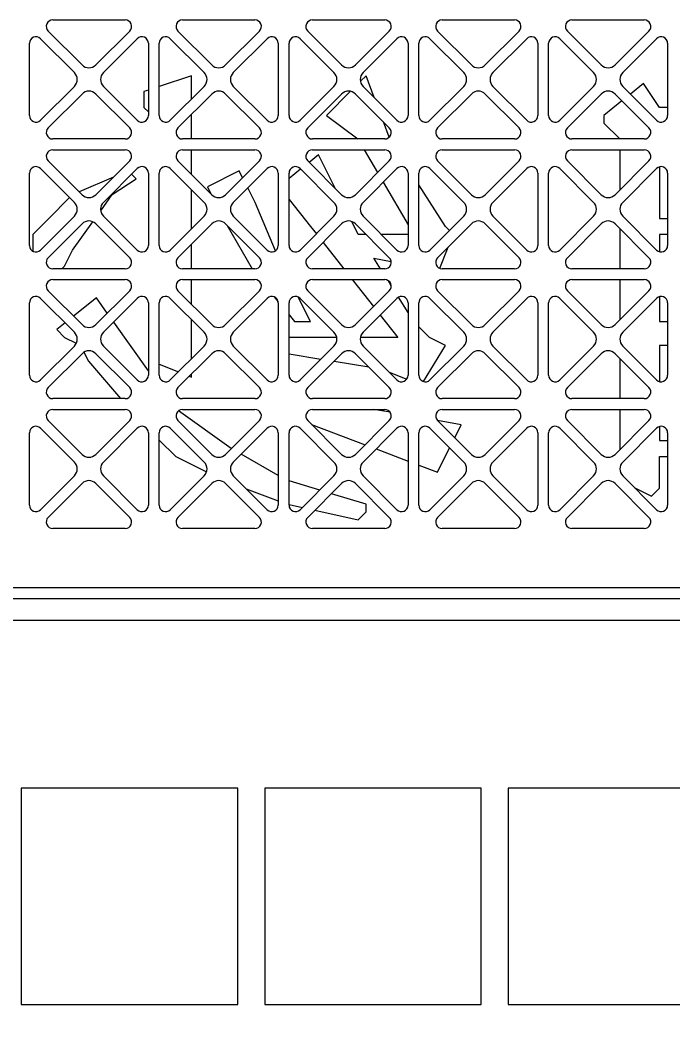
# Model space of a CAD drawing. Extents: x 59521 to 184406, y -1257 to 56672.
# Drawn here: x 68522.5 to 68643.2, y 17976.7 to 18161.2 of the extents above; entities that cross this region are included whole.
import ezdxf

# ---------------------------------------------------------------- set-up
doc = ezdxf.new("R2010")
doc.units = 0
doc.header["$MEASUREMENT"] = 0
doc.layers.get('0').update_dxf_attribs({"linetype": 'CONTINUOUS'})
doc.layers.add('4215-12657_0', color=7, linetype='CONTINUOUS')

# ---------------------------------------------------------------- blocks, each defined once
blk = doc.blocks.new('ju77')
at = {"layer": '4215-12657_0', "color": 87, "linetype": 'Continuous'}
for p, q in [((-214.23, -1568), (-200.85, -1568)), ((-190.23, -1568), (-176.85, -1568)), ((-166.23, -1568), (-152.85, -1568)), ((-142.23, -1568), (-128.85, -1568)), ((-118.23, -1568), (-104.85, -1568)), ((-208.81, -1576.31), (-215.08, -1570.05)), ((-200, -1570.05), (-206.27, -1576.31)), ((-184.81, -1576.31), (-191.08, -1570.05)), ((-176, -1570.05), (-182.27, -1576.31)), ((-160.81, -1576.31), (-167.08, -1570.05)), ((-152, -1570.05), (-158.27, -1576.31)), ((-136.81, -1576.31), (-143.08, -1570.05)), ((-128, -1570.05), (-134.27, -1576.31)), ((-112.81, -1576.31), (-119.08, -1570.05)), ((-104, -1570.05), (-110.27, -1576.31)), ((-216.49, -1571.46), (-210.23, -1577.73)), ((-204.85, -1577.73), (-198.59, -1571.46)), ((-192.49, -1571.46), (-186.23, -1577.73)), ((-180.85, -1577.73), (-174.59, -1571.46)), ((-168.49, -1571.46), (-162.23, -1577.73)), ((-156.85, -1577.73), (-150.59, -1571.46)), ((-144.49, -1571.46), (-138.23, -1577.73)), ((-132.85, -1577.73), (-126.59, -1571.46)), ((-120.49, -1571.46), (-114.23, -1577.73)), ((-108.85, -1577.73), (-102.59, -1571.46)), ((-218.54, -1585.69), (-218.54, -1572.31)), ((-196.54, -1572.31), (-196.54, -1585.69)), ((-194.54, -1585.69), (-194.54, -1572.31)), ((-172.54, -1572.31), (-172.54, -1585.69)), ((-170.54, -1585.69), (-170.54, -1572.31)), ((-148.54, -1572.31), (-148.54, -1585.69)), ((-146.54, -1585.69), (-146.54, -1572.31)), ((-124.54, -1572.31), (-124.54, -1585.69)), ((-122.54, -1585.69), (-122.54, -1572.31)), ((-100.54, -1572.31), (-100.54, -1585.69)), ((-188.57, -1578.3), (-194.54, -1580.29)), ((-188.57, -1582.61), (-188.57, -1578.3)), ((-156.3, -1578.3), (-157.35, -1579.34)), ((-154.79, -1582.34), (-156.3, -1578.3)), ((-210.23, -1580.27), (-216.49, -1586.54)), ((-198.59, -1586.54), (-204.85, -1580.27)), ((-196.54, -1580.95), (-197.37, -1581.23)), ((-186.23, -1580.27), (-192.49, -1586.54)), ((-174.59, -1586.54), (-180.85, -1580.27)), ((-162.23, -1580.27), (-168.49, -1586.54)), ((-150.59, -1586.54), (-156.85, -1580.27)), ((-138.23, -1580.27), (-144.49, -1586.54)), ((-126.59, -1586.54), (-132.85, -1580.27)), ((-114.23, -1580.27), (-120.49, -1586.54)), ((-102.59, -1586.54), (-108.85, -1580.27)), ((-104.98, -1579.76), (-107.41, -1581.71)), ((-102.04, -1584.16), (-104.98, -1579.76)), ((-215.08, -1587.95), (-208.81, -1581.69)), ((-206.27, -1581.69), (-200, -1587.95)), ((-197.37, -1581.23), (-197.37, -1584.16)), ((-191.08, -1587.95), (-184.81, -1581.69)), ((-182.27, -1581.69), (-176, -1587.95)), ((-167.08, -1587.95), (-160.81, -1581.69)), ((-159.2, -1581.19), (-163.64, -1585.63)), ((-158.27, -1581.69), (-152, -1587.95)), ((-143.08, -1587.95), (-136.81, -1581.69)), ((-134.27, -1581.69), (-128, -1587.95)), ((-119.08, -1587.95), (-112.81, -1581.69)), ((-108.98, -1582.97), (-112.31, -1585.63)), ((-110.27, -1581.69), (-104, -1587.95)), ((-197.37, -1584.16), (-196.54, -1584.99)), ((-100.54, -1584.16), (-102.04, -1584.16)), ((-188.57, -1590), (-188.57, -1585.44)), ((-163.64, -1585.63), (-157.81, -1590)), ((-112.31, -1585.63), (-112.31, -1587.1)), ((-152.04, -1589.67), (-153.09, -1586.86)), ((-112.31, -1587.1), (-109.4, -1590)), ((-200.85, -1590), (-214.23, -1590)), ((-176.85, -1590), (-190.23, -1590)), ((-152.85, -1590), (-166.23, -1590)), ((-128.85, -1590), (-142.23, -1590)), ((-104.85, -1590), (-118.23, -1590)), ((-214.23, -1592), (-200.85, -1592)), ((-190.23, -1592), (-176.85, -1592)), ((-188.57, -1596.56), (-188.57, -1592)), ((-166.23, -1592), (-152.85, -1592)), ((-156.62, -1592), (-154.16, -1596.21)), ((-142.23, -1592), (-128.85, -1592)), ((-118.23, -1592), (-104.85, -1592)), ((-109.37, -1592), (-109.37, -1599.42)), ((-208.81, -1600.31), (-215.08, -1594.05)), ((-200, -1594.05), (-206.27, -1600.31)), ((-184.81, -1600.31), (-191.08, -1594.05)), ((-176, -1594.05), (-182.27, -1600.31)), ((-160.81, -1600.31), (-167.08, -1594.05)), ((-165.1, -1592.96), (-166.8, -1594.32)), ((-162.04, -1599.09), (-165.1, -1592.96)), ((-152, -1594.05), (-158.27, -1600.31)), ((-136.81, -1600.31), (-143.08, -1594.05)), ((-128, -1594.05), (-134.27, -1600.31)), ((-112.81, -1600.31), (-119.08, -1594.05)), ((-104, -1594.05), (-110.27, -1600.31)), ((-216.49, -1595.46), (-210.23, -1601.73)), ((-204.85, -1601.73), (-198.59, -1595.46)), ((-192.49, -1595.46), (-186.23, -1601.73)), ((-179.77, -1595.89), (-185.63, -1598.83)), ((-180.85, -1601.73), (-174.59, -1595.46)), ((-179.13, -1597.17), (-179.77, -1595.89)), ((-168.39, -1595.59), (-170.54, -1597.31)), ((-168.49, -1595.46), (-162.23, -1601.73)), ((-156.85, -1601.73), (-150.59, -1595.46)), ((-144.49, -1595.46), (-138.23, -1601.73)), ((-132.85, -1601.73), (-126.59, -1595.46)), ((-120.49, -1595.46), (-114.23, -1601.73)), ((-108.85, -1601.73), (-102.59, -1595.46)), ((-102.04, -1595.16), (-102.04, -1604.69)), ((-218.54, -1609.69), (-218.54, -1596.31)), ((-203.01, -1597.06), (-209.35, -1599.77)), ((-203.23, -1600.29), (-198.83, -1597.36)), ((-198.83, -1597.36), (-199.66, -1596.53)), ((-196.54, -1596.31), (-196.54, -1609.69)), ((-194.54, -1609.69), (-194.54, -1596.31)), ((-172.54, -1596.31), (-172.54, -1609.69)), ((-170.54, -1609.69), (-170.54, -1596.31)), ((-148.54, -1596.31), (-148.54, -1609.69)), ((-146.54, -1609.69), (-146.54, -1596.31)), ((-124.54, -1596.31), (-124.54, -1609.69)), ((-122.54, -1609.69), (-122.54, -1596.31)), ((-100.54, -1596.31), (-100.54, -1609.69)), ((-188.57, -1606.61), (-188.57, -1599.39)), ((-185.63, -1598.83), (-184.97, -1600.16)), ((-176.83, -1601.76), (-178.18, -1599.06)), ((-153.12, -1598), (-148.54, -1605.85)), ((-141.64, -1606.16), (-146.54, -1598.46)), ((-211.11, -1600.84), (-214.96, -1604.69)), ((-205.35, -1603.27), (-203.23, -1600.29)), ((-170.54, -1601.2), (-166.57, -1606.16)), ((-173.03, -1610.65), (-176.83, -1601.76)), ((-214.96, -1604.69), (-217.9, -1607.63)), ((-210.23, -1604.27), (-216.49, -1610.54)), ((-198.59, -1610.54), (-204.85, -1604.27)), ((-186.23, -1604.27), (-192.49, -1610.54)), ((-174.59, -1610.54), (-180.85, -1604.27)), ((-162.23, -1604.27), (-168.49, -1610.54)), ((-150.59, -1610.54), (-156.85, -1604.27)), ((-138.23, -1604.27), (-144.49, -1610.54)), ((-126.59, -1610.54), (-132.85, -1604.27)), ((-114.23, -1604.27), (-120.49, -1610.54)), ((-102.59, -1610.54), (-108.85, -1604.27)), ((-102.04, -1604.69), (-100.54, -1604.69)), ((-215.08, -1611.95), (-208.81, -1605.69)), ((-210.56, -1610.56), (-206.82, -1605.31)), ((-206.27, -1605.69), (-200, -1611.95)), ((-191.08, -1611.95), (-184.81, -1605.69)), ((-182.27, -1605.69), (-176, -1611.95)), ((-181.95, -1606), (-177.38, -1614)), ((-167.08, -1611.95), (-160.81, -1605.69)), ((-166.57, -1606.16), (-165.49, -1607.53)), ((-157.77, -1607.63), (-158.95, -1605.27)), ((-158.27, -1605.69), (-152, -1611.95)), ((-143.08, -1611.95), (-136.81, -1605.69)), ((-140.88, -1606.92), (-141.64, -1606.16)), ((-134.27, -1605.69), (-128, -1611.95)), ((-119.08, -1611.95), (-112.81, -1605.69)), ((-110.27, -1605.69), (-104, -1611.95)), ((-109.37, -1606.58), (-109.37, -1614)), ((-217.9, -1607.63), (-217.9, -1610.56)), ((-156.33, -1607.63), (-157.77, -1607.63)), ((-148.54, -1607.63), (-153.5, -1607.63)), ((-100.54, -1607.63), (-102.04, -1607.63)), ((-102.04, -1607.63), (-102.04, -1610.84)), ((-217.9, -1610.56), (-217.82, -1610.78)), ((-212.03, -1613.49), (-210.56, -1610.56)), ((-188.57, -1614), (-188.57, -1609.44)), ((-164.24, -1609.12), (-160.41, -1614)), ((-142.68, -1613.91), (-141.12, -1609.99)), ((-154.84, -1612.03), (-151.66, -1612.66)), ((-153.6, -1614), (-154.84, -1612.03)), ((-200.85, -1614), (-214.23, -1614)), ((-212.54, -1614), (-212.03, -1613.49)), ((-176.85, -1614), (-190.23, -1614)), ((-152.85, -1614), (-166.23, -1614)), ((-128.85, -1614), (-142.23, -1614)), ((-104.85, -1614), (-118.23, -1614)), ((-214.23, -1616), (-200.85, -1616)), ((-190.23, -1616), (-176.85, -1616)), ((-188.57, -1620.56), (-188.57, -1616)), ((-166.23, -1616), (-152.85, -1616)), ((-158.84, -1616), (-154.93, -1620.97)), ((-151.65, -1617.12), (-152.24, -1616.17)), ((-142.23, -1616), (-128.85, -1616)), ((-118.23, -1616), (-104.85, -1616)), ((-109.37, -1616), (-109.37, -1623.42)), ((-208.81, -1624.31), (-215.08, -1618.05)), ((-200, -1618.05), (-206.27, -1624.31)), ((-184.81, -1624.31), (-191.08, -1618.05)), ((-176, -1618.05), (-182.27, -1624.31)), ((-160.81, -1624.31), (-167.08, -1618.05)), ((-152, -1618.05), (-158.27, -1624.31)), ((-136.81, -1624.31), (-143.08, -1618.05)), ((-128, -1618.05), (-134.27, -1624.31)), ((-112.81, -1624.31), (-119.08, -1618.05)), ((-104, -1618.05), (-110.27, -1624.31)), ((-216.49, -1619.46), (-210.23, -1625.73)), ((-206.16, -1619.36), (-210.39, -1622.74)), ((-204.14, -1622.19), (-206.16, -1619.36)), ((-204.85, -1625.73), (-198.59, -1619.46)), ((-192.49, -1619.46), (-186.23, -1625.73)), ((-180.85, -1625.73), (-174.59, -1619.46)), ((-173.3, -1619.2), (-172.56, -1620.08)), ((-166.57, -1623.76), (-168.83, -1619.23)), ((-168.49, -1619.46), (-162.23, -1625.73)), ((-156.85, -1625.73), (-150.59, -1619.46)), ((-148.54, -1622.1), (-150.31, -1619.26)), ((-144.49, -1619.46), (-138.23, -1625.73)), ((-132.85, -1625.73), (-126.59, -1619.46)), ((-120.49, -1619.46), (-114.23, -1625.73)), ((-108.85, -1625.73), (-102.59, -1619.46)), ((-102.04, -1619.16), (-102.04, -1623.76)), ((-218.54, -1633.69), (-218.54, -1620.31)), ((-196.54, -1620.31), (-196.54, -1633.69)), ((-194.54, -1633.69), (-194.54, -1620.31)), ((-172.54, -1620.31), (-172.54, -1633.69)), ((-170.54, -1633.69), (-170.54, -1620.31)), ((-148.54, -1620.31), (-148.54, -1633.69)), ((-146.54, -1633.69), (-146.54, -1620.31)), ((-124.54, -1620.31), (-124.54, -1633.69)), ((-122.54, -1633.69), (-122.54, -1620.31)), ((-100.54, -1620.31), (-100.54, -1633.69)), ((-188.57, -1630.61), (-188.57, -1623.39)), ((-170.54, -1622.51), (-169.5, -1623.76)), ((-153.68, -1622.56), (-150.44, -1626.69)), ((-211.96, -1623.99), (-213.5, -1625.22)), ((-213.5, -1625.22), (-212.03, -1626.69)), ((-196.54, -1632.83), (-202.96, -1623.84)), ((-169.5, -1623.76), (-166.57, -1623.76)), ((-144.57, -1626.69), (-146.54, -1624.72)), ((-102.04, -1623.76), (-100.54, -1623.76)), ((-212.03, -1626.69), (-209.88, -1627.77)), ((-161.73, -1626.69), (-170.54, -1626.69)), ((-150.44, -1626.69), (-157.35, -1626.69)), ((-141.64, -1628.16), (-144.57, -1626.69)), ((-210.23, -1628.27), (-216.49, -1634.54)), ((-198.59, -1634.54), (-204.85, -1628.27)), ((-186.23, -1628.27), (-192.49, -1634.54)), ((-174.59, -1634.54), (-180.85, -1628.27)), ((-162.23, -1628.27), (-168.49, -1634.54)), ((-150.59, -1634.54), (-156.85, -1628.27)), ((-145.65, -1634.85), (-141.64, -1628.16)), ((-138.23, -1628.27), (-144.49, -1634.54)), ((-126.59, -1634.54), (-132.85, -1628.27)), ((-114.23, -1628.27), (-120.49, -1634.54)), ((-102.59, -1634.54), (-108.85, -1628.27)), ((-100.54, -1628.16), (-102.04, -1628.16)), ((-102.04, -1628.16), (-102.04, -1634.84)), ((-215.08, -1635.95), (-208.81, -1629.69)), ((-208.46, -1629.42), (-207.63, -1631.09)), ((-206.27, -1629.69), (-200, -1635.95)), ((-191.08, -1635.95), (-184.81, -1629.69)), ((-182.27, -1629.69), (-176, -1635.95)), ((-170.54, -1629.7), (-164.63, -1630.68)), ((-167.08, -1635.95), (-160.81, -1629.69)), ((-158.27, -1629.69), (-152, -1635.95)), ((-143.08, -1635.95), (-136.81, -1629.69)), ((-134.27, -1629.69), (-128, -1635.95)), ((-119.08, -1635.95), (-112.81, -1629.69)), ((-110.27, -1629.69), (-104, -1635.95)), ((-109.37, -1630.58), (-109.37, -1638)), ((-207.63, -1631.09), (-201.71, -1638)), ((-194.54, -1631.63), (-191, -1633.05)), ((-162.21, -1631.08), (-155.8, -1632.15)), ((-188.98, -1633.86), (-188.57, -1634.02)), ((-188.57, -1634.02), (-188.57, -1633.44)), ((-152.04, -1633.09), (-148.77, -1634.4)), ((-200.85, -1638), (-214.23, -1638)), ((-176.85, -1638), (-190.23, -1638)), ((-152.85, -1638), (-166.23, -1638)), ((-128.85, -1638), (-142.23, -1638)), ((-104.85, -1638), (-118.23, -1638)), ((-214.23, -1640), (-200.85, -1640)), ((-190.23, -1640), (-176.85, -1640)), ((-166.23, -1640), (-152.85, -1640)), ((-151.86, -1640.53), (-154.93, -1640)), ((-142.23, -1640), (-128.85, -1640)), ((-118.23, -1640), (-104.85, -1640)), ((-109.37, -1640), (-109.37, -1647.42)), ((-208.81, -1648.31), (-215.08, -1642.05)), ((-200, -1642.05), (-206.27, -1648.31)), ((-184.81, -1648.31), (-191.08, -1642.05)), ((-181.23, -1647.22), (-190.97, -1640.26)), ((-176, -1642.05), (-182.27, -1648.31)), ((-160.81, -1648.31), (-167.08, -1642.05)), ((-152, -1642.05), (-158.27, -1648.31)), ((-136.81, -1648.31), (-143.08, -1642.05)), ((-128, -1642.05), (-134.27, -1648.31)), ((-112.81, -1648.31), (-119.08, -1642.05)), ((-104, -1642.05), (-110.27, -1648.31)), ((-216.49, -1643.46), (-210.23, -1649.73)), ((-204.85, -1649.73), (-198.59, -1643.46)), ((-192.49, -1643.46), (-186.23, -1649.73)), ((-180.85, -1649.73), (-174.59, -1643.46)), ((-168.49, -1643.46), (-162.23, -1649.73)), ((-166.37, -1642.76), (-156.48, -1646.53)), ((-156.85, -1649.73), (-150.59, -1643.46)), ((-144.49, -1643.46), (-138.23, -1649.73)), ((-138.71, -1642.82), (-143.06, -1642.06)), ((-139.9, -1645.22), (-138.71, -1642.82)), ((-132.85, -1649.73), (-126.59, -1643.46)), ((-120.49, -1643.46), (-114.23, -1649.73)), ((-108.85, -1649.73), (-102.59, -1643.46)), ((-102.04, -1643.16), (-102.04, -1645.76)), ((-218.54, -1657.69), (-218.54, -1644.31)), ((-196.54, -1644.31), (-196.54, -1657.69)), ((-194.54, -1657.69), (-194.54, -1644.31)), ((-194.54, -1645.65), (-191.5, -1648.69)), ((-172.54, -1644.31), (-172.54, -1657.69)), ((-170.54, -1657.69), (-170.54, -1644.31)), ((-148.54, -1644.31), (-148.54, -1657.69)), ((-146.54, -1657.69), (-146.54, -1644.31)), ((-124.54, -1644.31), (-124.54, -1657.69)), ((-122.54, -1657.69), (-122.54, -1644.31)), ((-100.54, -1644.31), (-100.54, -1657.69)), ((-181.2, -1647.24), (-181.23, -1647.22)), ((-154.43, -1647.31), (-148.54, -1649.55)), ((-143.1, -1651.62), (-140.85, -1647.11)), ((-102.04, -1645.76), (-100.54, -1645.76)), ((-191.5, -1648.69), (-185.79, -1651.54)), ((-172.54, -1652.19), (-179.4, -1648.27)), ((-102.04, -1648.69), (-100.54, -1648.69)), ((-102.04, -1654.55), (-102.04, -1648.69)), ((-146.54, -1650.31), (-143.1, -1651.62)), ((-210.23, -1652.27), (-216.49, -1658.54)), ((-198.59, -1658.54), (-204.85, -1652.27)), ((-186.23, -1652.27), (-192.49, -1658.54)), ((-174.59, -1658.54), (-180.85, -1652.27)), ((-162.23, -1652.27), (-168.49, -1658.54)), ((-150.59, -1658.54), (-156.85, -1652.27)), ((-138.23, -1652.27), (-144.49, -1658.54)), ((-126.59, -1658.54), (-132.85, -1652.27)), ((-114.23, -1652.27), (-120.49, -1658.54)), ((-102.59, -1658.54), (-108.85, -1652.27)), ((-215.08, -1659.95), (-208.81, -1653.69)), ((-206.27, -1653.69), (-200, -1659.95)), ((-191.08, -1659.95), (-184.81, -1653.69)), ((-182.27, -1653.69), (-176, -1659.95)), ((-178.44, -1654.69), (-172.54, -1656.9)), ((-164.87, -1654.92), (-170.54, -1653.22)), ((-167.08, -1659.95), (-160.81, -1653.69)), ((-158.27, -1653.69), (-152, -1659.95)), ((-143.08, -1659.95), (-136.81, -1653.69)), ((-134.27, -1653.69), (-128, -1659.95)), ((-119.08, -1659.95), (-112.81, -1653.69)), ((-110.27, -1653.69), (-104, -1659.95)), ((-106.7, -1654.42), (-103.51, -1656.02)), ((-103.51, -1656.02), (-102.04, -1654.55)), ((-156.3, -1657.49), (-162.7, -1655.57)), ((-170.52, -1657.59), (-168.08, -1658.13)), ((-165.77, -1658.64), (-157.77, -1660.42)), ((-156.3, -1658.95), (-156.3, -1657.49)), ((-157.77, -1660.42), (-156.3, -1658.95)), ((-200.85, -1662), (-214.23, -1662)), ((-176.85, -1662), (-190.23, -1662)), ((-152.85, -1662), (-166.23, -1662)), ((-128.85, -1662), (-142.23, -1662)), ((-104.85, -1662), (-118.23, -1662)), ((328.46, -1673), (-407.54, -1673))]:
    blk.add_line(p, q, dxfattribs=at)
for centre, radius, start, end in [((-214.23, -1569.2), 1.2, 90, 225), ((-200.85, -1569.2), 1.2, 315, 90), ((-190.23, -1569.2), 1.2, 90, 225), ((-176.85, -1569.2), 1.2, 315, 90), ((-166.23, -1569.2), 1.2, 90, 225), ((-152.85, -1569.2), 1.2, 315, 90), ((-142.23, -1569.2), 1.2, 90, 225), ((-128.85, -1569.2), 1.2, 315, 90), ((-118.23, -1569.2), 1.2, 90, 225), ((-104.85, -1569.2), 1.2, 315, 90), ((-217.34, -1572.31), 1.2, 45, 180), ((-197.74, -1572.31), 1.2, 0, 135), ((-193.34, -1572.31), 1.2, 45, 180), ((-173.74, -1572.31), 1.2, 0, 135), ((-169.34, -1572.31), 1.2, 45, 180), ((-149.74, -1572.31), 1.2, 0, 135), ((-145.34, -1572.31), 1.2, 45, 180), ((-125.74, -1572.31), 1.2, 0, 135), ((-121.34, -1572.31), 1.2, 45, 180), ((-101.74, -1572.31), 1.2, 0, 135), ((-207.54, -1575.04), 1.8, 225, 315), ((-183.54, -1575.04), 1.8, 225, 315), ((-159.54, -1575.04), 1.8, 225, 315), ((-135.54, -1575.04), 1.8, 225, 315), ((-111.54, -1575.04), 1.8, 225, 315), ((-211.5, -1579), 1.8, 315, 45), ((-203.58, -1579), 1.8, 135, 225), ((-187.5, -1579), 1.8, 315, 45), ((-179.58, -1579), 1.8, 135, 225), ((-163.5, -1579), 1.8, 315, 45), ((-155.58, -1579), 1.8, 135, 225), ((-139.5, -1579), 1.8, 315, 45), ((-131.58, -1579), 1.8, 135, 225), ((-115.5, -1579), 1.8, 315, 45), ((-107.58, -1579), 1.8, 135, 225), ((-207.54, -1582.96), 1.8, 45, 135), ((-183.54, -1582.96), 1.8, 45, 135), ((-159.54, -1582.96), 1.8, 45, 135), ((-135.54, -1582.96), 1.8, 45, 135), ((-111.54, -1582.96), 1.8, 45, 135), ((-217.34, -1585.69), 1.2, 180, 315), ((-197.74, -1585.69), 1.2, 225, 0), ((-193.34, -1585.69), 1.2, 180, 315), ((-173.74, -1585.69), 1.2, 225, 0), ((-169.34, -1585.69), 1.2, 180, 315), ((-149.74, -1585.69), 1.2, 225, 0), ((-145.34, -1585.69), 1.2, 180, 315), ((-125.74, -1585.69), 1.2, 225, 0), ((-121.34, -1585.69), 1.2, 180, 315), ((-101.74, -1585.69), 1.2, 225, 0), ((-214.23, -1588.8), 1.2, 135, 270), ((-200.85, -1588.8), 1.2, 270, 45), ((-190.23, -1588.8), 1.2, 135, 270), ((-176.85, -1588.8), 1.2, 270, 45), ((-166.23, -1588.8), 1.2, 135, 270), ((-152.85, -1588.8), 1.2, 270, 45), ((-142.23, -1588.8), 1.2, 135, 270), ((-128.85, -1588.8), 1.2, 270, 45), ((-118.23, -1588.8), 1.2, 135, 270), ((-104.85, -1588.8), 1.2, 270, 45), ((-214.23, -1593.2), 1.2, 90, 225), ((-200.85, -1593.2), 1.2, 315, 90), ((-190.23, -1593.2), 1.2, 90, 225), ((-176.85, -1593.2), 1.2, 315, 90), ((-166.23, -1593.2), 1.2, 90, 225), ((-152.85, -1593.2), 1.2, 315, 90), ((-142.23, -1593.2), 1.2, 90, 225), ((-128.85, -1593.2), 1.2, 315, 90), ((-118.23, -1593.2), 1.2, 90, 225), ((-104.85, -1593.2), 1.2, 315, 90), ((-217.34, -1596.31), 1.2, 45, 180), ((-197.74, -1596.31), 1.2, 0, 135), ((-193.34, -1596.31), 1.2, 45, 180), ((-173.74, -1596.31), 1.2, 0, 135), ((-169.34, -1596.31), 1.2, 45, 180), ((-149.74, -1596.31), 1.2, 0, 135), ((-145.34, -1596.31), 1.2, 45, 180), ((-125.74, -1596.31), 1.2, 0, 135), ((-121.34, -1596.31), 1.2, 45, 180), ((-101.74, -1596.31), 1.2, 0, 135), ((-207.54, -1599.04), 1.8, 225, 315), ((-183.54, -1599.04), 1.8, 225, 315), ((-159.54, -1599.04), 1.8, 225, 315), ((-135.54, -1599.04), 1.8, 225, 315), ((-111.54, -1599.04), 1.8, 225, 315), ((-211.5, -1603), 1.8, 315, 45), ((-203.58, -1603), 1.8, 135, 225), ((-187.5, -1603), 1.8, 315, 45), ((-179.58, -1603), 1.8, 135, 225), ((-163.5, -1603), 1.8, 315, 45), ((-155.58, -1603), 1.8, 135, 225), ((-139.5, -1603), 1.8, 315, 45), ((-131.58, -1603), 1.8, 135, 225), ((-115.5, -1603), 1.8, 315, 45), ((-107.58, -1603), 1.8, 135, 225), ((-207.54, -1606.96), 1.8, 45, 135), ((-183.54, -1606.96), 1.8, 45, 135), ((-159.54, -1606.96), 1.8, 45, 135), ((-135.54, -1606.96), 1.8, 45, 135), ((-111.54, -1606.96), 1.8, 45, 135), ((-217.34, -1609.69), 1.2, 180, 315), ((-197.74, -1609.69), 1.2, 225, 0), ((-193.34, -1609.69), 1.2, 180, 315), ((-173.74, -1609.69), 1.2, 225, 0), ((-169.34, -1609.69), 1.2, 180, 315), ((-149.74, -1609.69), 1.2, 225, 0), ((-145.34, -1609.69), 1.2, 180, 315), ((-125.74, -1609.69), 1.2, 225, 0), ((-121.34, -1609.69), 1.2, 180, 315), ((-101.74, -1609.69), 1.2, 225, 0), ((-214.23, -1612.8), 1.2, 135, 270), ((-200.85, -1612.8), 1.2, 270, 45), ((-190.23, -1612.8), 1.2, 135, 270), ((-176.85, -1612.8), 1.2, 270, 45), ((-166.23, -1612.8), 1.2, 135, 270), ((-152.85, -1612.8), 1.2, 270, 45), ((-142.23, -1612.8), 1.2, 135, 270), ((-128.85, -1612.8), 1.2, 270, 45), ((-118.23, -1612.8), 1.2, 135, 270), ((-104.85, -1612.8), 1.2, 270, 45), ((-214.23, -1617.2), 1.2, 90, 225), ((-200.85, -1617.2), 1.2, 315, 90), ((-190.23, -1617.2), 1.2, 90, 225), ((-176.85, -1617.2), 1.2, 315, 90), ((-166.23, -1617.2), 1.2, 90, 225), ((-152.85, -1617.2), 1.2, 315, 90), ((-142.23, -1617.2), 1.2, 90, 225), ((-128.85, -1617.2), 1.2, 315, 90), ((-118.23, -1617.2), 1.2, 90, 225), ((-104.85, -1617.2), 1.2, 315, 90), ((-217.34, -1620.31), 1.2, 45, 180), ((-197.74, -1620.31), 1.2, 0, 135), ((-193.34, -1620.31), 1.2, 45, 180), ((-173.74, -1620.31), 1.2, 0, 135), ((-169.34, -1620.31), 1.2, 45, 180), ((-149.74, -1620.31), 1.2, 0, 135), ((-145.34, -1620.31), 1.2, 45, 180), ((-125.74, -1620.31), 1.2, 0, 135), ((-121.34, -1620.31), 1.2, 45, 180), ((-101.74, -1620.31), 1.2, 0, 135), ((-207.54, -1623.04), 1.8, 225, 315), ((-183.54, -1623.04), 1.8, 225, 315), ((-159.54, -1623.04), 1.8, 225, 315), ((-135.54, -1623.04), 1.8, 225, 315), ((-111.54, -1623.04), 1.8, 225, 315), ((-211.5, -1627), 1.8, 315, 45), ((-203.58, -1627), 1.8, 135, 225), ((-187.5, -1627), 1.8, 315, 45), ((-179.58, -1627), 1.8, 135, 225), ((-163.5, -1627), 1.8, 315, 45), ((-155.58, -1627), 1.8, 135, 225), ((-139.5, -1627), 1.8, 315, 45), ((-131.58, -1627), 1.8, 135, 225), ((-115.5, -1627), 1.8, 315, 45), ((-107.58, -1627), 1.8, 135, 225), ((-207.54, -1630.96), 1.8, 45, 135), ((-183.54, -1630.96), 1.8, 45, 135), ((-159.54, -1630.96), 1.8, 45, 135), ((-135.54, -1630.96), 1.8, 45, 135), ((-111.54, -1630.96), 1.8, 45, 135), ((-217.34, -1633.69), 1.2, 180, 315), ((-197.74, -1633.69), 1.2, 225, 0), ((-193.34, -1633.69), 1.2, 180, 315), ((-173.74, -1633.69), 1.2, 225, 0), ((-169.34, -1633.69), 1.2, 180, 315), ((-149.74, -1633.69), 1.2, 225, 0), ((-145.34, -1633.69), 1.2, 180, 315), ((-125.74, -1633.69), 1.2, 225, 0), ((-121.34, -1633.69), 1.2, 180, 315), ((-101.74, -1633.69), 1.2, 225, 0), ((-214.23, -1636.8), 1.2, 135, 270), ((-200.85, -1636.8), 1.2, 270, 45), ((-190.23, -1636.8), 1.2, 135, 270), ((-176.85, -1636.8), 1.2, 270, 45), ((-166.23, -1636.8), 1.2, 135, 270), ((-152.85, -1636.8), 1.2, 270, 45), ((-142.23, -1636.8), 1.2, 135, 270), ((-128.85, -1636.8), 1.2, 270, 45), ((-118.23, -1636.8), 1.2, 135, 270), ((-104.85, -1636.8), 1.2, 270, 45), ((-214.23, -1641.2), 1.2, 90, 225), ((-200.85, -1641.2), 1.2, 315, 90), ((-190.23, -1641.2), 1.2, 90, 225), ((-176.85, -1641.2), 1.2, 315, 90), ((-166.23, -1641.2), 1.2, 90, 225), ((-152.85, -1641.2), 1.2, 315, 90), ((-142.23, -1641.2), 1.2, 90, 225), ((-128.85, -1641.2), 1.2, 315, 90), ((-118.23, -1641.2), 1.2, 90, 225), ((-104.85, -1641.2), 1.2, 315, 90), ((-217.34, -1644.31), 1.2, 45, 180), ((-197.74, -1644.31), 1.2, 0, 135), ((-193.34, -1644.31), 1.2, 45, 180), ((-173.74, -1644.31), 1.2, 0, 135), ((-169.34, -1644.31), 1.2, 45, 180), ((-149.74, -1644.31), 1.2, 0, 135), ((-145.34, -1644.31), 1.2, 45, 180), ((-125.74, -1644.31), 1.2, 0, 135), ((-121.34, -1644.31), 1.2, 45, 180), ((-101.74, -1644.31), 1.2, 0, 135), ((-207.54, -1647.04), 1.8, 225, 315), ((-183.54, -1647.04), 1.8, 225, 315), ((-159.54, -1647.04), 1.8, 225, 315), ((-135.54, -1647.04), 1.8, 225, 315), ((-111.54, -1647.04), 1.8, 225, 315), ((-211.5, -1651), 1.8, 315, 45), ((-203.58, -1651), 1.8, 135, 225), ((-187.5, -1651), 1.8, 315, 45), ((-179.58, -1651), 1.8, 135, 225), ((-163.5, -1651), 1.8, 315, 45), ((-155.58, -1651), 1.8, 135, 225), ((-139.5, -1651), 1.8, 315, 45), ((-131.58, -1651), 1.8, 135, 225), ((-115.5, -1651), 1.8, 315, 45), ((-107.58, -1651), 1.8, 135, 225), ((-207.54, -1654.96), 1.8, 45, 135), ((-183.54, -1654.96), 1.8, 45, 135), ((-159.54, -1654.96), 1.8, 45, 135), ((-135.54, -1654.96), 1.8, 45, 135), ((-111.54, -1654.96), 1.8, 45, 135), ((-217.34, -1657.69), 1.2, 180, 315), ((-197.74, -1657.69), 1.2, 225, 0), ((-193.34, -1657.69), 1.2, 180, 315), ((-173.74, -1657.69), 1.2, 225, 0), ((-169.34, -1657.69), 1.2, 180, 315), ((-149.74, -1657.69), 1.2, 225, 0), ((-145.34, -1657.69), 1.2, 180, 315), ((-125.74, -1657.69), 1.2, 225, 0), ((-121.34, -1657.69), 1.2, 180, 315), ((-101.74, -1657.69), 1.2, 225, 0), ((-214.23, -1660.8), 1.2, 135, 270), ((-200.85, -1660.8), 1.2, 270, 45), ((-190.23, -1660.8), 1.2, 135, 270), ((-176.85, -1660.8), 1.2, 270, 45), ((-166.23, -1660.8), 1.2, 135, 270), ((-152.85, -1660.8), 1.2, 270, 45), ((-142.23, -1660.8), 1.2, 135, 270), ((-128.85, -1660.8), 1.2, 270, 45), ((-118.23, -1660.8), 1.2, 135, 270), ((-104.85, -1660.8), 1.2, 270, 45)]:
    blk.add_arc(centre, radius, start, end, dxfattribs=at)
blk = doc.blocks.new('sfsafsf')
at = {"color": 87}
blk.add_line((49935.25, -19723.5), (46935.25, -19723.5), dxfattribs=at)
for points in [[(46935.25, -19919.5), (49935.25, -19919.5), (49935.25, -19719.5), (46935.25, -19719.5)], [(47122.75, -19794.5), (47162.75, -19794.5), (47162.75, -19754.5), (47122.75, -19754.5)], [(47167.75, -19794.5), (47207.75, -19794.5), (47207.75, -19754.5), (47167.75, -19754.5)], [(47212.75, -19794.5), (47252.75, -19794.5), (47252.75, -19754.5), (47212.75, -19754.5)]]:
    blk.add_lwpolyline(points, close=True, dxfattribs=at)

msp = doc.modelspace()

# ---------------------------------------------------------------- block references
msp.add_blockref('ju77', (68742.779, 19729.172))
at = {"color": 0}
msp.add_blockref('sfsafsf', (21399.992, 37773.67), dxfattribs=at)

doc.saveas('drawing.dxf')
